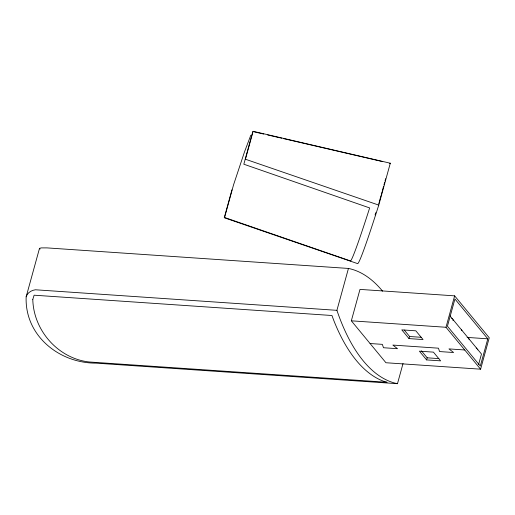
<?xml version="1.0" encoding="UTF-8"?>
<svg xmlns="http://www.w3.org/2000/svg" width="515" height="515" viewBox="0 0 515 515"><rect width="100%" height="100%" fill="white"/><g stroke="black" fill="none" stroke-linecap="round" stroke-linejoin="round"><path stroke-width="0.77" d="M382.581 291.162A223.401 98.062 -86.1 0 0 348.449 268.444L46.955 247.889L41.213 247.902L39.507 248.346L26.156 296.807C24.617 335.561 59.167 363.249 95.983 363.139L397.477 383.694L403.033 363.526M231.956 189.816L224.263 217.742L357.59 263.616A223.401 6.135 -74 0 0 378.763 205.105L390.299 163.216L253.123 131.306L245.43 159.232L378.763 205.105M252.826 131.563L243.833 164.214L369.648 207.931L368.386 211.877A223.401 6.135 -74 0 1 350.612 260.989L224.559 217.484L233.553 184.834L244.471 151.983L250.805 135.226M397.477 383.694A223.401 98.062 -86.1 0 1 336.913 310.333L348.449 268.444M379.31 201.809L381.003 195.649M381.428 194.11L382.066 191.805M382.49 190.267L383.553 186.417M383.971 184.879L384.608 182.568M385.033 181.029L385.671 178.718M351.333 320.819L359.985 289.398L454.642 295.855L489.25 337.776L480.598 369.191L385.941 362.74L351.333 320.819L445.99 327.27L480.598 369.191M409.019 338.6L401.809 329.864L415.837 330.817L423.047 339.552L409.019 338.6L409.599 336.501L404.314 330.096M426.613 359.908L419.403 351.172L433.424 352.131L440.634 360.861L426.613 359.908L427.193 357.809L421.425 350.824M445.99 327.27L454.642 295.855M478.615 364.42L481.474 354.037L450.026 315.94M487.808 338.819L480.308 366.049L447.432 326.227L454.932 298.996L487.808 338.819L467.105 337.409M378.783 203.56L379.098 202.575M26.156 296.807C27.327 292.739 31.402 290.286 35.419 289.778L336.913 310.333M382.252 161.523L283.289 138.554M409.599 336.501L421.283 337.299M370.079 343.524L382.349 344.361L383.482 347.734L397.503 348.694L392.868 345.076L438.439 348.185L439.572 351.558L453.593 352.518L448.958 348.9L464.736 349.981M427.193 357.809L438.877 358.607M254.391 131.924L263.764 134.074M267.665 134.969L281.724 138.194M40.041 249.054L39.507 248.346M389.765 163.68A223.401 6.135 -74 0 1 390.299 163.216M375.828 212.631A223.401 6.135 -74 0 1 375.062 214.967M453.149 319.731A3.908 1.481 15.4 0 1 452.891 320.452M451.707 318.379A3.908 1.481 15.4 0 1 452.408 318.824M476.221 348.076A3.908 1.481 15.4 0 1 476.916 348.52M477.663 349.421A3.908 1.481 15.4 0 1 477.663 349.82M468.759 338.497A3.908 1.481 15.4 0 1 469.01 339.34M461.549 329.767A3.908 1.481 15.4 0 1 461.801 330.604M32.793 299.466C33.52 330.488 58.189 358.588 89.249 361.981L387.1 382.291L384.435 381.557A223.401 98.062 -86.1 0 1 333.598 319.976L331.963 315.508L34.112 295.198L32.793 299.466"/></g></svg>
